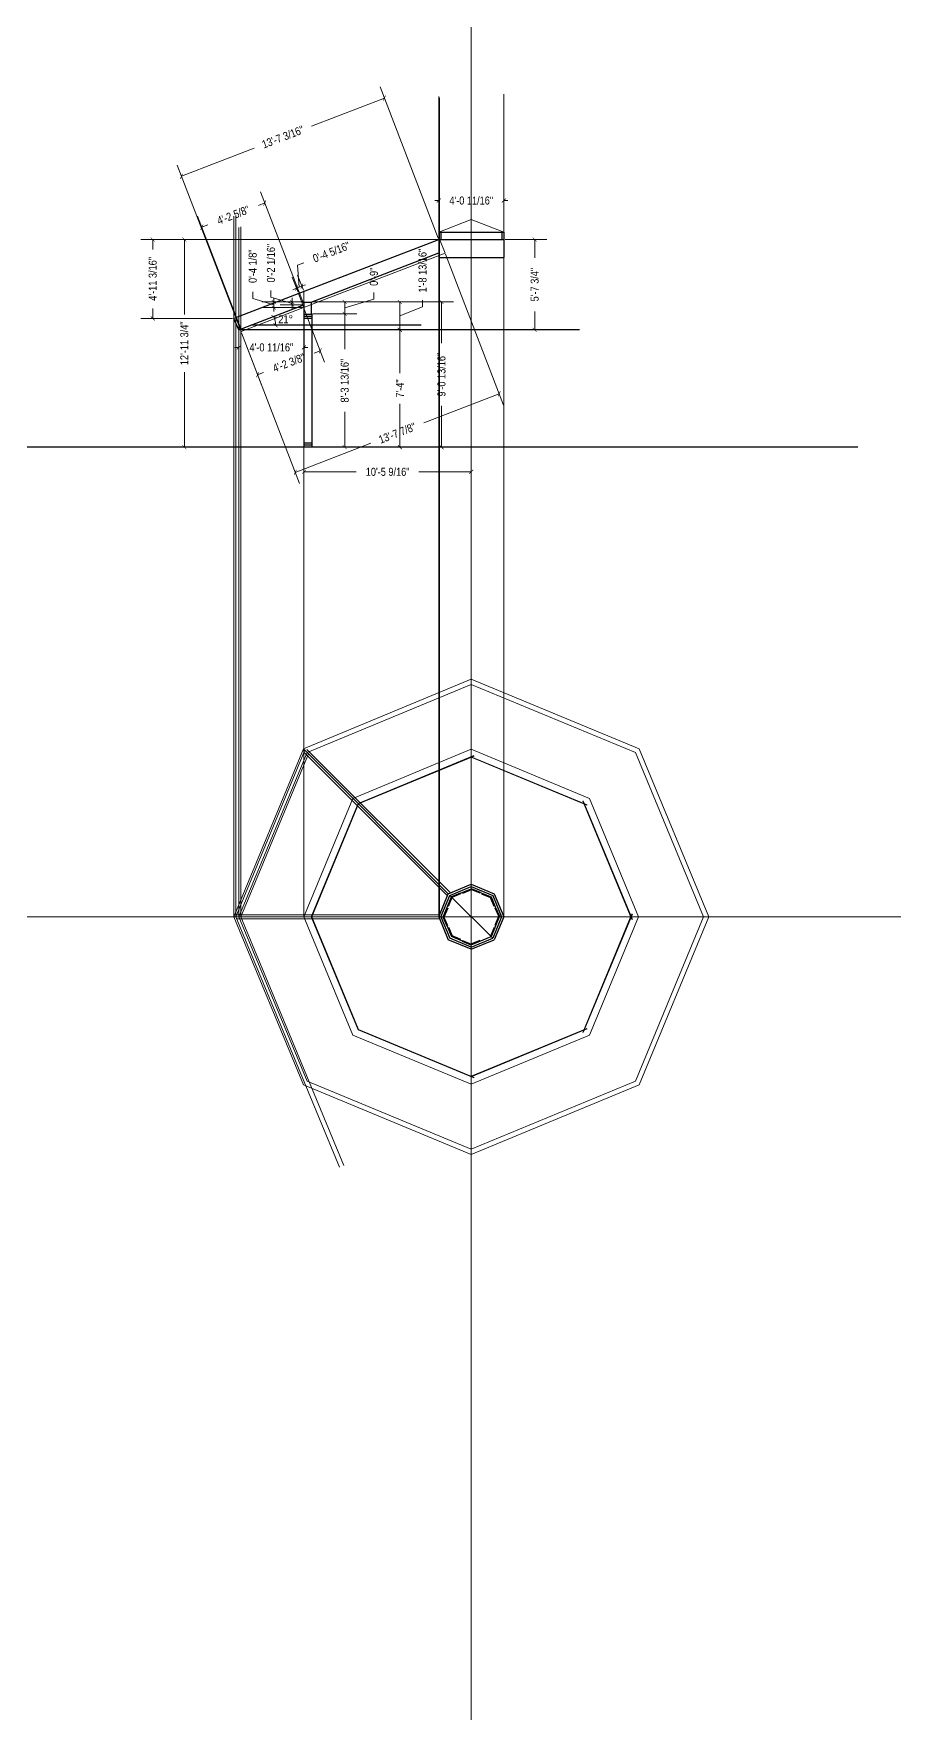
# Model space of a CAD drawing. Header units: inches. Extents: x 20403 to 33128, y 11552 to 20076.
# Drawn here: x 25039 to 25684, y 17427 to 18687 of the extents above; entities that cross this region are included whole.
import ezdxf

# ---------------------------------------------------------------- set-up
doc = ezdxf.new("R2010")
doc.units = ezdxf.units.IN
doc.header["$MEASUREMENT"] = 0
doc.layers.get('0').update_dxf_attribs({"color": 8, "lineweight": 9})
doc.layers.add('DIMENSIONS', color=7, linetype='Continuous')
doc.layers.add('DIMENSIONS @ 1', color=7, linetype='Continuous')
for name, color, linetype, lineweight in [('GRID LAYOUT', 1, 'Continuous', 9), ('ROOF BEAMS', 3, 'Continuous', 30), ('SKYLIGHT', 4, 'Continuous', 20), ('STEEL', 5, 'Continuous', 9), ('WALL FRAMING', 7, 'Continuous', 30), ('WALL FRAMING @ 1', 7, 'Continuous', 30)]:
    doc.layers.add(name, color=color, linetype=linetype, lineweight=lineweight)
doc.styles.add('ARCHENTLTD', font='technical.ttf', dxfattribs={"height": 6})
doc.dimstyles.new('ARCHENTLTD', dxfattribs={"dimscale": 0.05, "dimtxt": 6, "dimasz": 3, "dimexe": 9, "dimexo": 1, "dimgap": 2.5, "dimtad": 0, "dimdec": 4, "dimzin": 1, "dimdsep": 46, "dimlunit": 4, "dimtxsty": 'ARCHENTLTD', "dimblk": 'ARCHTICK', "dimcen": 6, "dimclrd": 256, "dimclre": 256, "dimclrt": 256, "dimazin": 0, "dimtfac": 1, "dimtdec": 4, "dimtofl": 0, "dimtmove": 1, "dimatfit": 3, "dimldrblk": 'ARCHTICK', "dimfxl": 1, "dimfrac": 2, "dimtolj": 1, "dimtzin": 0, "dimlwd": 9, "dimlwe": 9, "dimarcsym": 0})

# ---------------------------------------------------------------- blocks, each defined once
blk = doc.blocks.new('_ArchTick')
at = {"color": 0, "linetype": 'ByBlock', "const_width": 0.15}
blk.add_lwpolyline([(-0.5, -0.5), (0.5, 0.5)], dxfattribs=at)
blk = doc.blocks.new('*D168')
at = {"layer": 'DIMENSIONS', "lineweight": 9}
for p, q in [((25247.9, 18485.7), (25322.3, 18485.7)), ((25313.3, 18485.7), (25313.3, 18464.8)), ((25313.3, 18475.2), (25330.4, 18482.1)), ((25330.4, 18482.1), (25330.4, 18487.1)), ((25242.4, 18464.8), (25322.3, 18464.8))]:
    blk.add_line(p, q, dxfattribs=at)
at = {"layer": 'DIMENSIONS', "lineweight": 9, "xscale": 3, "yscale": 3, "zscale": 3}
for p, rotation in [((25313.3, 18485.7), 90), ((25313.3, 18464.8), 270)]:
    blk.add_blockref('_ArchTick', p, dxfattribs=dict(at, rotation=rotation))
at = {"layer": 'DIMENSIONS', "lineweight": 9, "insert": (25330.4, 18509.2), "char_height": 6, "attachment_point": 5, "rotation": 90, "style": 'ARCHENTLTD'}
blk.add_mtext('\\A1;1\'-8 13/16"', dxfattribs=at)
blk = doc.blocks.new('*D169')
at = {"layer": 'DIMENSIONS', "lineweight": 9}
for p, q in [((25343.4, 18532.5), (25142.7, 18532.5)), ((25151.7, 18532.5), (25151.7, 18476.3)), ((25151.7, 18376.8), (25151.7, 18433.1)), ((25249.9, 18376.8), (25142.7, 18376.8))]:
    blk.add_line(p, q, dxfattribs=at)
at = {"layer": 'DIMENSIONS', "lineweight": 9, "xscale": 3, "yscale": 3, "zscale": 3}
for p, rotation in [((25151.7, 18532.5), 90), ((25151.7, 18376.8), 270)]:
    blk.add_blockref('_ArchTick', p, dxfattribs=dict(at, rotation=rotation))
at = {"layer": 'DIMENSIONS', "lineweight": 9, "insert": (25151.7, 18454.7), "char_height": 6, "attachment_point": 5, "rotation": 90, "style": 'ARCHENTLTD'}
blk.add_mtext('\\A1;12\'-11 3/4"', dxfattribs=at)
blk = doc.blocks.new('*D170')
at = {"layer": 'DIMENSIONS', "lineweight": 9}
for p, q in [((25192.7, 18451.6), (25189.7, 18451.6)), ((25192.7, 18463.8), (25192.7, 18442.6)), ((25241.4, 18463.8), (25241.4, 18442.6)), ((25241.4, 18451.6), (25244.4, 18451.6))]:
    blk.add_line(p, q, dxfattribs=at)
at = {"layer": 'DIMENSIONS', "lineweight": 9, "xscale": 3, "yscale": 3, "zscale": 3}
blk.add_blockref('_ArchTick', (25192.7, 18451.6), dxfattribs=at)
at = {"layer": 'DIMENSIONS', "lineweight": 9, "xscale": 3, "yscale": 3, "zscale": 3, "rotation": 180}
blk.add_blockref('_ArchTick', (25241.4, 18451.6), dxfattribs=at)
at = {"layer": 'DIMENSIONS', "lineweight": 9, "insert": (25217, 18451.6), "char_height": 6, "attachment_point": 5, "style": 'ARCHENTLTD'}
blk.add_mtext('\\A1;4\'-0 11/16"', dxfattribs=at)
blk = doc.blocks.new('*D171')
at = {"layer": 'DIMENSIONS', "lineweight": 9}
for p, q in [((25257.1, 18485.7), (25353.6, 18485.7)), ((25344.6, 18485.7), (25344.6, 18454.7)), ((25344.6, 18376.8), (25344.6, 18407.8)), ((25231.3, 18376.8), (25353.6, 18376.8))]:
    blk.add_line(p, q, dxfattribs=at)
at = {"layer": 'DIMENSIONS', "lineweight": 9, "xscale": 3, "yscale": 3, "zscale": 3}
for p, rotation in [((25344.6, 18485.7), 90), ((25344.6, 18376.8), 270)]:
    blk.add_blockref('_ArchTick', p, dxfattribs=dict(at, rotation=rotation))
at = {"layer": 'DIMENSIONS', "lineweight": 9, "insert": (25344.6, 18431.2), "char_height": 6, "attachment_point": 5, "rotation": 90, "style": 'ARCHENTLTD'}
blk.add_mtext('\\A1;9\'-0 13/16"', dxfattribs=at)
blk = doc.blocks.new('*D172')
at = {"layer": 'DIMENSIONS', "lineweight": 9}
for p, q in [((25312.4, 18464.8), (25304.4, 18464.8)), ((25313.4, 18464.8), (25313.4, 18432.4)), ((25313.4, 18376.8), (25313.4, 18409.2)), ((25257.4, 18376.8), (25322.4, 18376.8))]:
    blk.add_line(p, q, dxfattribs=at)
at = {"layer": 'DIMENSIONS', "lineweight": 9, "xscale": 3, "yscale": 3, "zscale": 3}
for p, rotation in [((25313.4, 18464.8), 90), ((25313.4, 18376.8), 270)]:
    blk.add_blockref('_ArchTick', p, dxfattribs=dict(at, rotation=rotation))
at = {"layer": 'DIMENSIONS', "lineweight": 9, "insert": (25313.4, 18420.8), "char_height": 6, "attachment_point": 5, "rotation": 90, "style": 'ARCHENTLTD'}
blk.add_mtext('\\A1;7\'-4"', dxfattribs=at)
blk = doc.blocks.new('*D173')
at = {"layer": 'WALL FRAMING', "lineweight": 9}
for p, q in [((25293.9, 18487.7), (25293.9, 18492.7)), ((25247.9, 18485.7), (25281, 18485.7)), ((25272, 18481.2), (25293.9, 18487.7)), ((25272, 18485.7), (25272, 18476.7)), ((25247.9, 18476.7), (25281, 18476.7))]:
    blk.add_line(p, q, dxfattribs=at)
at = {"layer": 'WALL FRAMING', "lineweight": 9, "xscale": 3, "yscale": 3, "zscale": 3}
for p, rotation in [((25272, 18485.7), 90), ((25272, 18476.7), 270)]:
    blk.add_blockref('_ArchTick', p, dxfattribs=dict(at, rotation=rotation))
at = {"layer": 'WALL FRAMING', "lineweight": 9, "insert": (25293.9, 18504.6), "char_height": 6, "attachment_point": 5, "rotation": 90, "style": 'ARCHENTLTD'}
blk.add_mtext('\\A1;0\'-9"', dxfattribs=at)
blk = doc.blocks.new('*D174')
at = {"layer": 'WALL FRAMING', "lineweight": 9}
for p, q in [((25247.9, 18476.7), (25281, 18476.7)), ((25272, 18476.7), (25272, 18450.3)), ((25272, 18376.8), (25272, 18403.2)), ((25208.7, 18376.8), (25281, 18376.8))]:
    blk.add_line(p, q, dxfattribs=at)
at = {"layer": 'WALL FRAMING', "lineweight": 9, "xscale": 3, "yscale": 3, "zscale": 3}
for p, rotation in [((25272, 18476.7), 90), ((25272, 18376.8), 270)]:
    blk.add_blockref('_ArchTick', p, dxfattribs=dict(at, rotation=rotation))
at = {"layer": 'WALL FRAMING', "lineweight": 9, "insert": (25272, 18426.7), "char_height": 6, "attachment_point": 5, "rotation": 90, "style": 'ARCHENTLTD'}
blk.add_mtext('\\A1;8\'-3 13/16"', dxfattribs=at)
blk = doc.blocks.new('*D175')
at = {"layer": 'DIMENSIONS', "lineweight": 9}
for p, q in [((25241.4, 18375.8), (25241.4, 18349.3)), ((25366.9, 18375.8), (25366.9, 18349.3)), ((25241.4, 18358.3), (25280.7, 18358.3)), ((25366.9, 18358.3), (25327.7, 18358.3))]:
    blk.add_line(p, q, dxfattribs=at)
at = {"layer": 'DIMENSIONS', "lineweight": 9, "xscale": 3, "yscale": 3, "zscale": 3, "rotation": 180}
blk.add_blockref('_ArchTick', (25241.4, 18358.3), dxfattribs=at)
at = {"layer": 'DIMENSIONS', "lineweight": 9, "xscale": 3, "yscale": 3, "zscale": 3}
blk.add_blockref('_ArchTick', (25366.9, 18358.3), dxfattribs=at)
at = {"layer": 'DIMENSIONS', "lineweight": 9, "insert": (25304.2, 18358.3), "char_height": 6, "attachment_point": 5, "style": 'ARCHENTLTD'}
blk.add_mtext('\\A1;10\'-5 9/16"', dxfattribs=at)
blk = doc.blocks.new('*D177')
at = {"layer": 'DIMENSIONS', "lineweight": 9}
for p, q in [((25342.6, 18539), (25342.6, 18570.7)), ((25391.3, 18539), (25391.3, 18570.7)), ((25342.6, 18561.7), (25339.6, 18561.7)), ((25391.3, 18561.7), (25394.3, 18561.7))]:
    blk.add_line(p, q, dxfattribs=at)
at = {"layer": 'DIMENSIONS', "lineweight": 9, "xscale": 3, "yscale": 3, "zscale": 3}
blk.add_blockref('_ArchTick', (25342.6, 18561.7), dxfattribs=at)
at = {"layer": 'DIMENSIONS', "lineweight": 9, "xscale": 3, "yscale": 3, "zscale": 3, "rotation": 180}
blk.add_blockref('_ArchTick', (25391.3, 18561.7), dxfattribs=at)
at = {"layer": 'DIMENSIONS', "lineweight": 9, "insert": (25366.9, 18561.7), "char_height": 6, "attachment_point": 5, "style": 'ARCHENTLTD'}
blk.add_mtext('\\A1;4\'-0 11/16"', dxfattribs=at)
blk = doc.blocks.new('*D178')
at = {"layer": 'DIMENSIONS', "lineweight": 9}
blk.add_arc((25201.9, 18468.3), 18.2, 0, 20.8261, dxfattribs=at)
at = {"layer": 'DIMENSIONS', "lineweight": 9, "xscale": 3, "yscale": 3, "zscale": 3}
for p, rotation in [((25218.9, 18474.8), 110.8260581951742), ((25220.1, 18468.3), 270.0000000000003)]:
    blk.add_blockref('_ArchTick', p, dxfattribs=dict(at, rotation=rotation))
at = {"layer": 'DIMENSIONS', "lineweight": 9, "insert": (25227.7, 18472.7), "char_height": 6, "attachment_point": 5, "style": 'ARCHENTLTD'}
blk.add_mtext('\\A1;21°', dxfattribs=at)
blk = doc.blocks.new('*D210')
at = {"layer": 'DIMENSIONS', "lineweight": 9}
for p, q in [((25392.3, 18532.5), (25423.5, 18532.5)), ((25414.5, 18532.5), (25414.5, 18518.8)), ((25414.5, 18464.8), (25414.5, 18478.5)), ((25413.5, 18464.8), (25405.5, 18464.8))]:
    blk.add_line(p, q, dxfattribs=at)
at = {"layer": 'DIMENSIONS', "lineweight": 9, "xscale": 3, "yscale": 3, "zscale": 3}
for p, rotation in [((25414.5, 18532.5), 90), ((25414.5, 18464.8), 270)]:
    blk.add_blockref('_ArchTick', p, dxfattribs=dict(at, rotation=rotation))
at = {"layer": 'DIMENSIONS', "lineweight": 9, "insert": (25414.5, 18498.7), "char_height": 6, "attachment_point": 5, "rotation": 90, "style": 'ARCHENTLTD'}
blk.add_mtext('\\A1;5\'-7 3/4"', dxfattribs=at)
blk = doc.blocks.new('*D255')
at = {"layer": 'DIMENSIONS', "lineweight": 9}
for p, q in [((25342.2, 18533.5), (25298.5, 18647)), ((25301.8, 18638.6), (25247.2, 18617.6)), ((25149.5, 18579.9), (25204, 18600.9)), ((25190, 18474.9), (25146.3, 18588.3))]:
    blk.add_line(p, q, dxfattribs=at)
at = {"layer": 'DIMENSIONS', "lineweight": 9, "xscale": 3, "yscale": 3, "zscale": 3}
for p, rotation in [((25301.8, 18638.6), 21.05748586898892), ((25149.5, 18579.9), 201.0574858689889)]:
    blk.add_blockref('_ArchTick', p, dxfattribs=dict(at, rotation=rotation))
at = {"layer": 'DIMENSIONS', "lineweight": 9, "insert": (25225.6, 18609.3), "char_height": 6, "attachment_point": 5, "rotation": 21.0575, "style": 'ARCHENTLTD'}
blk.add_mtext('\\A1;13\'-7 3/16"', dxfattribs=at)
blk = doc.blocks.new('*D264')
at = {"layer": 'DIMENSIONS', "color": 6, "lineweight": 9}
for p, q in [((25241.7, 18480.4), (25256.9, 18440.6)), ((25194.7, 18462.5), (25209.8, 18422.7)), ((25253.7, 18449), (25249.1, 18447.3)), ((25206.6, 18431.1), (25211.1, 18432.8))]:
    blk.add_line(p, q, dxfattribs=at)
at = {"layer": 'DIMENSIONS', "color": 6, "lineweight": 9, "xscale": 3, "yscale": 3, "zscale": 3}
for p, rotation in [((25253.7, 18449), 20.82605819517104), ((25206.6, 18431.1), 200.826058195171)]:
    blk.add_blockref('_ArchTick', p, dxfattribs=dict(at, rotation=rotation))
at = {"layer": 'DIMENSIONS', "color": 6, "lineweight": 9, "insert": (25230.1, 18440.1), "char_height": 6, "attachment_point": 5, "rotation": 20.8261, "style": 'ARCHENTLTD'}
blk.add_mtext('\\A1;4\'-2 3/8"', dxfattribs=at)
blk = doc.blocks.new('*D265')
at = {"layer": 'DIMENSIONS', "color": 6, "lineweight": 9}
for p, q in [((25347.6, 18521.4), (25391.1, 18408.4)), ((25194.7, 18462.5), (25238.2, 18349.5)), ((25387.9, 18416.8), (25331.3, 18395)), ((25234.9, 18357.9), (25291.5, 18379.7))]:
    blk.add_line(p, q, dxfattribs=at)
at = {"layer": 'DIMENSIONS', "color": 6, "lineweight": 9, "xscale": 3, "yscale": 3, "zscale": 3}
for p, rotation in [((25387.9, 18416.8), 21.05745378578465), ((25234.9, 18357.9), 201.0574537857847)]:
    blk.add_blockref('_ArchTick', p, dxfattribs=dict(at, rotation=rotation))
at = {"layer": 'DIMENSIONS', "color": 6, "lineweight": 9, "insert": (25311.4, 18387.3), "char_height": 6, "attachment_point": 5, "rotation": 21.0575, "style": 'ARCHENTLTD'}
blk.add_mtext('\\A1;13\'-7 7/8"', dxfattribs=at)
blk = doc.blocks.new('*D266')
at = {"layer": 'DIMENSIONS', "color": 6, "lineweight": 9}
for p, q in [((25203, 18488.3), (25203, 18493.3)), ((25218.8, 18483.6), (25203, 18488.3)), ((25240.4, 18485.7), (25209.8, 18485.7)), ((25240.4, 18481.5), (25209.8, 18481.5)), ((25218.8, 18485.7), (25218.8, 18488.7)), ((25218.8, 18481.5), (25218.8, 18485.7)), ((25218.8, 18481.5), (25218.8, 18478.5))]:
    blk.add_line(p, q, dxfattribs=at)
at = {"layer": 'DIMENSIONS', "color": 6, "lineweight": 9, "xscale": 3, "yscale": 3, "zscale": 3}
for p, rotation in [((25218.8, 18485.7), 270), ((25218.8, 18481.5), 90)]:
    blk.add_blockref('_ArchTick', p, dxfattribs=dict(at, rotation=rotation))
at = {"layer": 'DIMENSIONS', "color": 6, "lineweight": 9, "insert": (25203, 18512.5), "char_height": 6, "attachment_point": 5, "rotation": 90, "style": 'ARCHENTLTD'}
blk.add_mtext('\\A1;0\'-4 1/8"', dxfattribs=at)
blk = doc.blocks.new('*D267')
at = {"layer": 'DIMENSIONS', "lineweight": 9}
for p, q in [((25241, 18484.5), (25208.8, 18568.3)), ((25212, 18559.9), (25207.4, 18558.1)), ((25193.8, 18466.3), (25161.6, 18550.1)), ((25164.8, 18541.7), (25169.4, 18543.5))]:
    blk.add_line(p, q, dxfattribs=at)
at = {"layer": 'DIMENSIONS', "lineweight": 9, "xscale": 3, "yscale": 3, "zscale": 3}
for p, rotation in [((25212, 18559.9), 21.05748586898889), ((25164.8, 18541.7), 201.0574858689888)]:
    blk.add_blockref('_ArchTick', p, dxfattribs=dict(at, rotation=rotation))
at = {"layer": 'DIMENSIONS', "lineweight": 9, "insert": (25188.4, 18550.8), "char_height": 6, "attachment_point": 5, "rotation": 21.0575, "style": 'ARCHENTLTD'}
blk.add_mtext('\\A1;4\'-2 5/8"', dxfattribs=at)
blk = doc.blocks.new('*D269')
at = {"layer": 'DIMENSIONS', "color": 6, "lineweight": 9}
for p, q in [((25236.6, 18513.3), (25241.3, 18515.1)), ((25237, 18493), (25232.6, 18504.4)), ((25237.9, 18496.8), (25236.6, 18513.3)), ((25241, 18494.5), (25236.6, 18505.9)), ((25235.9, 18496), (25233.1, 18494.9)), ((25235.9, 18496), (25239.9, 18497.5)), ((25239.9, 18497.5), (25242.7, 18498.6))]:
    blk.add_line(p, q, dxfattribs=at)
at = {"layer": 'DIMENSIONS', "color": 6, "lineweight": 9, "xscale": 3, "yscale": 3, "zscale": 3}
for p, rotation in [((25235.9, 18496), 21.05871268436687), ((25239.9, 18497.5), 201.0587126843668)]:
    blk.add_blockref('_ArchTick', p, dxfattribs=dict(at, rotation=rotation))
at = {"layer": 'DIMENSIONS', "color": 6, "lineweight": 9, "insert": (25262, 18523.1), "char_height": 6, "attachment_point": 5, "rotation": 21.0587, "style": 'ARCHENTLTD'}
blk.add_mtext('\\A1;0\'-4 5/16"', dxfattribs=at)
blk = doc.blocks.new('*D273')
at = {"layer": 'DIMENSIONS', "lineweight": 9}
for p, q in [((25150.7, 18532.5), (25119, 18532.5)), ((25128, 18532.5), (25128, 18525)), ((25128, 18473.4), (25128, 18480.9)), ((25187.8, 18473.4), (25119, 18473.4))]:
    blk.add_line(p, q, dxfattribs=at)
at = {"layer": 'DIMENSIONS', "lineweight": 9, "xscale": 3, "yscale": 3, "zscale": 3}
for p, rotation in [((25128, 18532.5), 90), ((25128, 18473.4), 270)]:
    blk.add_blockref('_ArchTick', p, dxfattribs=dict(at, rotation=rotation))
at = {"layer": 'DIMENSIONS', "lineweight": 9, "insert": (25128, 18503), "char_height": 6, "attachment_point": 5, "rotation": 90, "style": 'ARCHENTLTD'}
blk.add_mtext('\\A1;4\'-11 3/16"', dxfattribs=at)
blk = doc.blocks.new('*D276')
at = {"layer": 'DIMENSIONS', "lineweight": 9}
for p, q in [((25216.7, 18489.4), (25216.7, 18494.4)), ((25232.6, 18484.6), (25216.7, 18489.4)), ((25240.4, 18485.7), (25223.6, 18485.7)), ((25240.4, 18483.6), (25223.6, 18483.6)), ((25232.6, 18485.7), (25232.6, 18488.7)), ((25232.6, 18485.7), (25232.6, 18483.6)), ((25232.6, 18483.6), (25232.6, 18480.6))]:
    blk.add_line(p, q, dxfattribs=at)
at = {"layer": 'DIMENSIONS', "lineweight": 9, "xscale": 3, "yscale": 3, "zscale": 3}
for p, rotation in [((25232.6, 18485.7), 270), ((25232.6, 18483.6), 90)]:
    blk.add_blockref('_ArchTick', p, dxfattribs=dict(at, rotation=rotation))
at = {"layer": 'DIMENSIONS', "lineweight": 9, "insert": (25216.7, 18514.8), "char_height": 6, "attachment_point": 5, "rotation": 90, "style": 'ARCHENTLTD'}
blk.add_mtext('\\A1;0\'-2 1/16"', dxfattribs=at)

msp = doc.modelspace()

# ---------------------------------------------------------------- linework, layer by layer
at = {"layer": 'DIMENSIONS', "color": 1, "lineweight": 9}
for p, q in [((25391.30099, 18024.71285), (25391.30099, 18641.58398)), ((25342.59334, 18024.71285), (25342.59334, 18639.66671)), ((25343.21726, 18023.20657), (25343.21726, 18638.73763)), ((25192.68202, 18024.71285), (25192.68202, 18541.43745)), ((25241.38968, 18481.52986), (25237.38995, 18492.04483)), ((25241.38968, 18485.65405), (25241.38968, 18493.58489)), ((25241.38967, 18024.71285), (25241.38967, 18453.43745))]:
    msp.add_line(p, q, dxfattribs=at)
at = {"layer": 'DIMENSIONS', "color": 2, "lineweight": 9}
for p, q in [((25190.31429, 18024.71285), (25190.31429, 18550.5368)), ((25194.17031, 18024.71285), (25194.17031, 18542.00357))]:
    msp.add_line(p, q, dxfattribs=at)
at = {"layer": 'DIMENSIONS', "lineweight": 30}
for p, q in [((25190.31429, 18473.92006), (25342.59334, 18532.54988)), ((25246.7639, 18485.65405), (25342.59334, 18522.54988)), ((25192.68202, 18464.83168), (25241.38968, 18483.58489)), ((25192.68202, 18464.83168), (25188.826, 18473.35394)), ((25190.31429, 18473.92006), (25194.17031, 18465.40469))]:
    msp.add_line(p, q, dxfattribs=at)
at = {"layer": 'DIMENSIONS', "color": 6, "lineweight": 9}
for p, q in [((25342.59334, 18532.54988), (25343.21726, 18532.7901)), ((25343.21726, 18532.7901), (25347.25944, 18522.29137)), ((25194.35646, 18463.42133), (25347.25944, 18522.29137)), ((25190.31429, 18473.92006), (25194.31402, 18463.40509))]:
    msp.add_line(p, q, dxfattribs=at)
at = {"layer": 'DIMENSIONS', "lineweight": 9}
msp.add_line((25188.826, 18473.35394), (25190.31429, 18473.92006), dxfattribs=at)
at = {"layer": 'GRID LAYOUT', "lineweight": 9}
msp.add_line((25188.826, 18024.71285), (25188.826, 18549.97068), dxfattribs=at)
at = {"layer": 'ROOF BEAMS'}
for p, q in [((25345.97581, 18024.71285), (25352.11818, 18039.54183)), ((25352.11818, 18039.54183), (25366.94716, 18045.6842)), ((25366.94716, 18045.6842), (25381.77615, 18039.54183)), ((25381.77615, 18039.54183), (25387.91851, 18024.71285)), ((25345.97581, 18024.71285), (25352.11818, 18009.88387)), ((25387.91851, 18024.71285), (25381.77615, 18009.88387)), ((25366.94716, 18003.7415), (25352.11818, 18009.88387)), ((25366.94716, 18003.7415), (25381.77615, 18009.88387))]:
    msp.add_line(p, q, dxfattribs=at)
at = {"layer": 'SKYLIGHT', "lineweight": 9}
for p, q in [((25366.94716, 15586.8864), (25366.94716, 18899.16015)), ((25342.59334, 18538.04988), (25366.94716, 18547.42488)), ((25391.30099, 18538.04988), (25366.94716, 18547.42488)), ((24600.68564, 18024.71285), (33127.76654, 18024.71285))]:
    msp.add_line(p, q, dxfattribs=at)
at = {"layer": 'SKYLIGHT'}
for p, q in [((25350.87446, 18040.78555), (25383.01987, 18008.64014)), ((25366.94716, 18047.44308), (25366.94716, 18001.98261)), ((25344.21693, 18024.71285), (25389.6774, 18024.71285))]:
    msp.add_line(p, q, dxfattribs=at)
at = {"layer": 'STEEL', "lineweight": 40}
for p, q in [((25349.53246, 18032.6958), (25352.29496, 18039.36505)), ((25358.96421, 18042.12755), (25352.29496, 18039.36505)), ((25360.27791, 18042.6717), (25366.94716, 18045.4342)), ((25373.61642, 18042.6717), (25366.94716, 18045.4342)), ((25374.93011, 18042.12755), (25381.59937, 18039.36505)), ((25384.36187, 18032.6958), (25381.59937, 18039.36505)), ((25348.98831, 18031.3821), (25346.22581, 18024.71285)), ((25348.98831, 18018.04359), (25346.22581, 18024.71285)), ((25384.96619, 18031.45799), (25387.75679, 18024.80045)), ((25385.02245, 18018.1196), (25387.75679, 18024.80045)), ((25349.53246, 18016.7299), (25352.29496, 18010.06064)), ((25384.36187, 18016.7299), (25381.59937, 18010.06064)), ((25358.96421, 18007.29815), (25352.29496, 18010.06064)), ((25360.27791, 18006.754), (25366.94716, 18003.9915)), ((25373.61642, 18006.754), (25366.94716, 18003.9915))]:
    msp.add_line(p, q, dxfattribs=at)
at = {"layer": 'WALL FRAMING', "lineweight": 30}
for p, q in [((25342.59334, 18538.04988), (25391.30099, 18538.04988)), ((25342.59334, 18538.04988), (25342.59334, 18519.04988)), ((25342.59334, 18532.54988), (25391.30099, 18532.54988)), ((25344.09334, 18538.04988), (25344.09334, 18532.54988)), ((25389.80099, 18538.04988), (25389.80099, 18532.54988)), ((25391.30099, 18538.04988), (25391.30099, 18519.04988)), ((25342.59334, 18519.04988), (25391.30099, 18519.04988)), ((25241.38968, 18485.65405), (25241.38968, 18376.82071)), ((25241.38968, 18485.65405), (25246.93694, 18485.65405)), ((25246.93694, 18485.65405), (25246.93694, 18476.65405)), ((25448.04443, 18464.83168), (25192.68202, 18464.83168)), ((25329.44716, 18468.32071), (25201.88323, 18468.32071)), ((25241.38968, 18476.65405), (25247.34284, 18476.65405)), ((25241.38968, 18475.15405), (25247.34284, 18475.15405)), ((25241.38968, 18473.65405), (25247.34284, 18473.65405)), ((25247.34284, 18476.65405), (25247.34284, 18376.82075)), ((25656.95573, 18376.82071), (24397.42535, 18376.82071)), ((25247.34284, 18379.82071), (25241.38968, 18379.82071)), ((25247.34284, 18378.32071), (25241.38968, 18378.32071)), ((25246.88968, 18376.82071), (25241.38968, 18376.82071))]:
    msp.add_line(p, q, dxfattribs=at)
at = {"layer": 'WALL FRAMING', "lineweight": 9}
for p, q in [((25342.59334, 18538.04988), (25342.59334, 18532.54988)), ((25391.30099, 18538.04988), (25391.30099, 18532.54988)), ((25241.38968, 18476.65405), (25246.93694, 18476.65405)), ((25329.44716, 18464.82071), (25250.94716, 18464.82071)), ((25240.99648, 18150.66353), (25366.94716, 18202.83401)), ((25366.94716, 18202.83401), (25492.89785, 18150.66353)), ((25243.7231, 18147.93691), (25366.94716, 18198.97799)), ((25366.94716, 18198.97799), (25490.17123, 18147.93691)), ((25240.99648, 18150.66353), (25188.826, 18024.71285)), ((25242.04886, 18149.61115), (25190.31429, 18024.71285)), ((25349.72641, 18041.9336), (25240.99648, 18150.66353)), ((25351.23269, 18042.55752), (25243.55514, 18150.23508)), ((25278.16461, 18113.4954), (25366.94716, 18150.27034)), ((25366.94716, 18150.27034), (25455.72972, 18113.4954)), ((25492.89785, 18150.66353), (25545.06833, 18024.71285)), ((25243.7231, 18147.93691), (25192.68202, 18024.71285)), ((25244.77548, 18146.88453), (25194.17031, 18024.71285)), ((25349.10769, 18040.43988), (25241.43014, 18148.11743)), ((25282.08711, 18109.5729), (25368.90842, 18145.53546)), ((25282.37412, 18109.28589), (25369.05192, 18145.18901)), ((25366.94716, 18144.72308), (25453.76847, 18108.76052)), ((25366.94716, 18144.31719), (25453.62496, 18108.41407)), ((25490.17123, 18147.93691), (25541.21231, 18024.71285)), ((25278.16461, 18113.4954), (25241.38967, 18024.71285)), ((25450.99484, 18111.53415), (25487.76978, 18022.7516)), ((25455.72972, 18113.4954), (25492.50466, 18024.71285)), ((25282.37412, 18109.28589), (25247.34282, 18024.71285)), ((25450.64838, 18111.39065), (25487.42332, 18022.60809)), ((25188.826, 18024.71285), (25240.99648, 17898.76216)), ((25190.31429, 18024.71285), (25268.10806, 17836.90207)), ((25343.21206, 18026.20657), (25190.933, 18026.20657)), ((25192.68202, 18024.71285), (25243.7231, 17901.48878)), ((25194.17031, 18024.71285), (25271.39938, 17838.26538)), ((25241.38967, 18024.71285), (25278.16461, 17935.93029)), ((25247.34282, 18024.71285), (25282.37412, 17940.13981)), ((25487.42332, 18026.81761), (25450.64838, 17938.03505)), ((25487.76978, 18026.6741), (25450.99484, 17937.89154)), ((25492.50466, 18024.71285), (25455.72972, 17935.93029)), ((25541.21231, 18024.71285), (25490.17123, 17901.48878)), ((25545.06833, 18024.71285), (25492.89785, 17898.76216)), ((25343.21726, 18023.20657), (25190.93821, 18023.20657)), ((25278.16461, 17935.93029), (25366.94716, 17899.15535)), ((25282.37412, 17940.13981), (25369.05192, 17904.23669)), ((25366.94716, 17905.10851), (25453.62496, 17941.01163)), ((25366.94716, 17904.70261), (25453.76847, 17940.66517)), ((25366.94716, 17899.15535), (25455.72972, 17935.93029)), ((25240.99648, 17898.76216), (25366.94716, 17846.59168)), ((25243.7231, 17901.48878), (25366.94716, 17850.4477)), ((25366.94716, 17850.4477), (25490.17123, 17901.48878)), ((25366.94716, 17846.59168), (25492.89785, 17898.76216))]:
    msp.add_line(p, q, dxfattribs=at)
at = {"layer": 'WALL FRAMING', "color": 3, "lineweight": 9}
for p, q in [((25282.08711, 18109.5729), (25246.93693, 18024.71285)), ((25246.93693, 18024.71285), (25282.08711, 17939.8528)), ((25282.08711, 17939.8528), (25368.90842, 17903.89024))]:
    msp.add_line(p, q, dxfattribs=at)
at = {"layer": 'WALL FRAMING'}
for p, q in [((25349.72641, 18041.9336), (25366.94716, 18049.06667)), ((25366.94716, 18049.06667), (25384.16792, 18041.9336)), ((25342.59334, 18024.71285), (25349.72641, 18041.9336)), ((25344.21693, 18024.71285), (25350.87446, 18040.78555)), ((25350.87446, 18040.78555), (25366.94716, 18047.44308)), ((25366.94716, 18047.44308), (25383.01987, 18040.78555)), ((25383.01987, 18040.78555), (25389.6774, 18024.71285)), ((25384.16792, 18041.9336), (25391.30099, 18024.71285)), ((25342.59334, 18024.71285), (25349.72641, 18007.49209)), ((25344.21693, 18024.71285), (25350.87446, 18008.64014)), ((25389.6774, 18024.71285), (25383.01987, 18008.64014)), ((25391.30099, 18024.71285), (25384.16792, 18007.49209)), ((25366.94716, 18000.35902), (25349.72641, 18007.49209)), ((25366.94716, 18001.98261), (25350.87446, 18008.64014)), ((25366.94716, 18001.98261), (25383.01987, 18008.64014)), ((25366.94716, 18000.35902), (25384.16792, 18007.49209))]:
    msp.add_line(p, q, dxfattribs=at)

# ---------------------------------------------------------------- dimensions: what is measured, and where the dimension line sits
at = {"layer": 'DIMENSIONS @ 1', "lineweight": 9}
dim = msp.add_aligned_dim(p1=(25190.31429, 18473.92006), p2=(25342.59334, 18532.54988), distance=113.61345, dimstyle='ARCHENTLTD', override={"dimscale": 1, "dimtix": 0, "dimtofl": 0, "dimtmove": 1, "dimatfit": 3}, dxfattribs=at)
dim.commit()
dim.dimension.update_dxf_attribs({"geometry": '*D255', "text_midpoint": (25225.63199, 18609.26136)})
at = {"layer": 'DIMENSIONS @ 1', "color": 6, "lineweight": 9}
for p1, p2, distance, override, picture, middle in [((25194.17031, 18465.40469), (25241.38968, 18483.58489), 81.75167, {"dimscale": 1, "dimtix": 0, "dimtofl": 0, "dimtmove": 1, "dimatfit": 3}, '*D267', (25188.40626, 18550.78711)), ((25194.31402, 18463.40509), (25347.25944, 18522.29137), -113.05638, {"dimscale": 1, "dimclrd": 6, "dimclre": 6, "dimclrt": 6, "dimtix": 0, "dimtofl": 0, "dimtmove": 1, "dimatfit": 3}, '*D265', (25311.40833, 18387.34169)), ((25194.31402, 18463.40509), (25241.38968, 18481.31196), -34.55393, {"dimscale": 1, "dimclrd": 6, "dimclre": 6, "dimclrt": 6, "dimtix": 0, "dimtofl": 0, "dimtmove": 1, "dimatfit": 3}, '*D264', (25230.13688, 18440.06221))]:
    dim = msp.add_aligned_dim(p1=p1, p2=p2, distance=distance, dimstyle='ARCHENTLTD', override=override, dxfattribs=at)
    dim.commit()
    dim.dimension.update_dxf_attribs({"geometry": picture, "text_midpoint": middle})
at = {"layer": 'DIMENSIONS @ 1', "lineweight": 9}
for base, p1, p2, picture, middle in [((25391.300987, 18561.654432), (25342.593338, 18538.049879), (25391.300987, 18538.049879), '*D177', (25366.947163, 18561.654432)), ((25241.38968, 18358.25359), (25366.94716, 18376.82071), (25241.38968, 18376.82071), '*D175', (25304.16842, 18358.25359))]:
    dim = msp.add_linear_dim(base=base, p1=p1, p2=p2, dimstyle='ARCHENTLTD', override={"dimscale": 1, "dimtix": 0, "dimtofl": 0, "dimtmove": 1, "dimatfit": 3}, dxfattribs=at)
    dim.commit()
    dim.dimension.update_dxf_attribs({"geometry": picture, "text_midpoint": middle})
for base, p1, p2, angle, picture, middle in [((25128.02857, 18473.35394), (25151.73921, 18532.54988), (25188.826, 18473.35394), 90, '*D273', (25128.02857, 18502.95191)), ((25151.73921, 18376.82071), (25344.44716, 18532.54988), (25250.94716, 18376.82071), 90, '*D169', (25151.73921, 18454.6853)), ((25344.60745, 18376.82071), (25256.07216, 18485.65405), (25230.31078, 18376.82071), 90, '*D171', (25344.60745, 18431.23738)), ((25192.68202, 18451.62128), (25241.38968, 18464.82071), (25192.68202, 18464.82071), 180, '*D170', (25217.03585, 18451.62128)), ((25313.41591, 18376.82071), (25313.41591, 18464.82071), (25256.44716, 18376.82071), 90, '*D172', (25313.41591, 18420.82071))]:
    dim = msp.add_linear_dim(base=base, p1=p1, p2=p2, angle=angle, dimstyle='ARCHENTLTD', override={"dimscale": 1, "dimtix": 0, "dimtofl": 0, "dimtmove": 1, "dimatfit": 3}, dxfattribs=at)
    dim.commit()
    dim.dimension.update_dxf_attribs({"geometry": picture, "text_midpoint": middle})
at = {"layer": 'DIMENSIONS @ 1', "color": 1, "lineweight": 9}
for base, p1, p2, picture, middle in [((25232.5688, 18483.58489), (25241.38968, 18485.65405), (25241.38968, 18483.58489), '*D276', (25216.7155, 18496.87546)), ((25414.49404, 18464.82071), (25391.30099, 18532.54988), (25414.49404, 18464.82071), '*D210', (25414.49404, 18498.6853))]:
    dim = msp.add_linear_dim(base=base, p1=p1, p2=p2, angle=90, dimstyle='ARCHENTLTD', override={"dimscale": 1, "dimtix": 0, "dimtofl": 0, "dimtmove": 1, "dimatfit": 3}, dxfattribs=at)
    dim.commit()
    dim.dimension.update_dxf_attribs({"geometry": picture, "text_midpoint": middle})
dim = msp.add_aligned_dim(p1=(25237.38995, 18492.04483), p2=(25241.38968, 18493.58489), distance=4.23276, dimstyle='ARCHENTLTD', override={"dimscale": 1, "dimclrd": 6, "dimclre": 6, "dimclrt": 6, "dimtix": 0, "dimtofl": 0, "dimtmove": 1, "dimatfit": 3}, dxfattribs=at)
dim.commit()
dim.dimension.update_dxf_attribs({"geometry": '*D269', "text_midpoint": (25243.60985, 18515.9633)})
at = {"layer": 'DIMENSIONS @ 1', "color": 6, "lineweight": 9}
dim = msp.add_linear_dim(base=(25218.84894, 18485.65405), p1=(25241.38968, 18481.52986), p2=(25241.38968, 18485.65405), angle=90, dimstyle='ARCHENTLTD', override={"dimscale": 1, "dimclrd": 6, "dimclre": 6, "dimclrt": 6, "dimtix": 0, "dimtofl": 0, "dimtmove": 1, "dimatfit": 3}, dxfattribs=at)
dim.commit()
dim.dimension.update_dxf_attribs({"geometry": '*D266', "text_midpoint": (25203.02577, 18495.8389)})
at = {"layer": 'DIMENSIONS @ 1', "lineweight": 9}
dim = msp.add_linear_dim(base=(25313.29091, 18464.82071), p1=(25246.93694, 18485.65405), p2=(25241.38968, 18464.82071), angle=90, dimstyle='ARCHENTLTD', override={"dimscale": 1, "dimtix": 0, "dimtofl": 0, "dimtmove": 1, "dimatfit": 3}, dxfattribs=at)
dim.commit()
dim.dimension.update_dxf_attribs({"geometry": '*D168', "text_midpoint": (25330.39444, 18489.64535), "dimtype": 128})
dim = msp.add_angular_dim_2l(base=(25219.58057, 18472.69513), line1=((25329.44716, 18468.32071), (25201.88323, 18468.32071)), line2=((25192.68202, 18464.82071), (25241.38968, 18483.34837)), dimstyle='ARCHENTLTD', override={"dimscale": 1, "dimadec": 0, "dimtix": 0, "dimtofl": 0, "dimtmove": 1, "dimatfit": 3}, dxfattribs=at)
dim.commit()
dim.dimension.update_dxf_attribs({"geometry": '*D178', "text_midpoint": (25227.71972, 18472.74337), "dimtype": 130})
at = {"layer": 'WALL FRAMING @ 1', "lineweight": 9}
for base, p1, p2, picture, middle in [((25271.98856, 18476.65405), (25246.93694, 18485.65405), (25246.93694, 18476.65405), '*D173', (25293.93225, 18495.23715)), ((25271.98856, 18376.82071), (25246.93694, 18476.65405), (25207.6962, 18376.82071), '*D174', (25271.98856, 18426.73738))]:
    dim = msp.add_linear_dim(base=base, p1=p1, p2=p2, angle=90, dimstyle='ARCHENTLTD', override={"dimscale": 1, "dimtix": 0, "dimtofl": 0, "dimtmove": 1, "dimatfit": 3}, dxfattribs=at)
    dim.commit()
    dim.dimension.update_dxf_attribs({"geometry": picture, "text_midpoint": middle})

doc.saveas('drawing.dxf')
